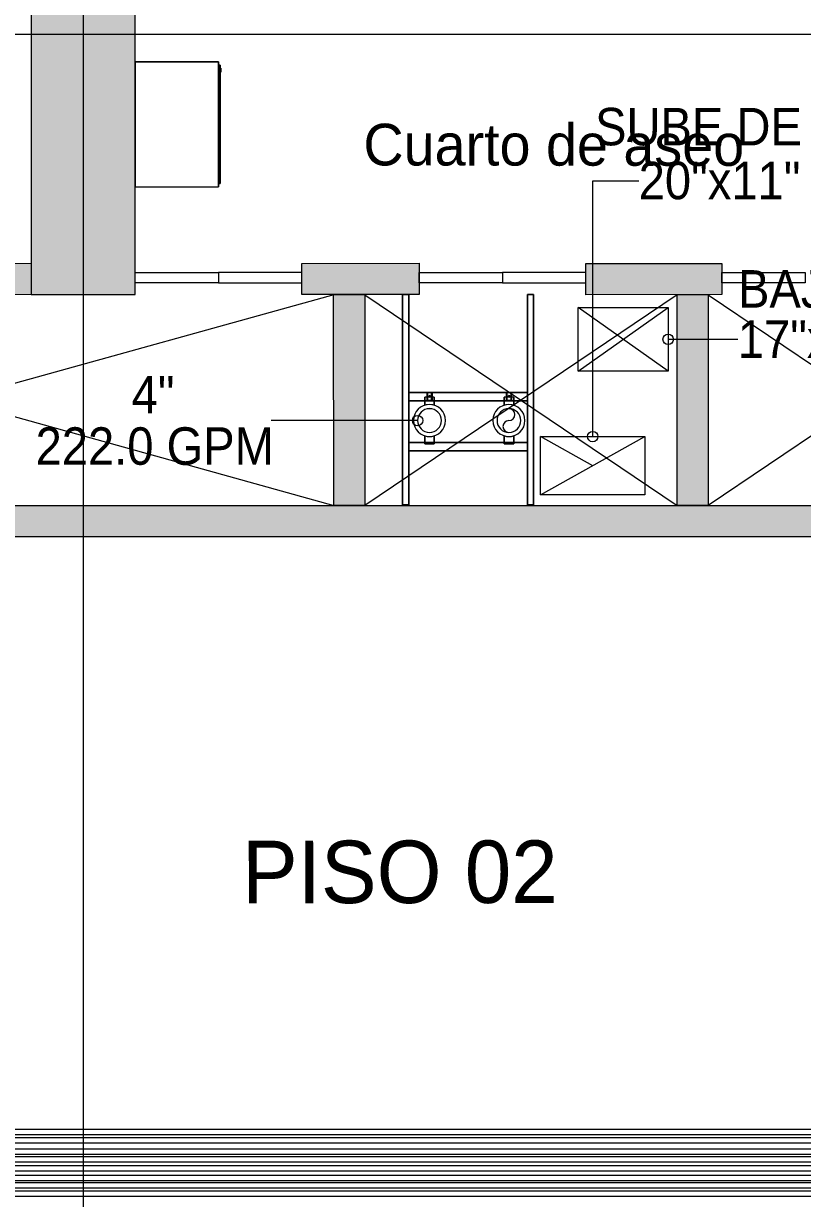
# Model space of a CAD drawing. Header units: metres. Extents: x 29 to 86.9, y -23.2 to 39.7.
# Drawn here: x 63.72 to 67.46, y -17.51 to -11.87 of the extents above; entities that cross this region are included whole.
import ezdxf

# ---------------------------------------------------------------- set-up
doc = ezdxf.new("R2010")
doc.units = ezdxf.units.M
doc.header["$LTSCALE"] = 100
doc.layers.get('0').update_dxf_attribs({"color": 254})
for name, color, linetype, lineweight in [('Arqui', 8, 'Continuous', 0), ('G-ANNO-TEXT', 7, 'Continuous', 9), ('M-EQPM', 14, 'Continuous', 18), ('M-HVAC-DUCT-ANNO', 7, 'Continuous', 18), ('M-HVAC-DUCT-IDEN', 7, 'Continuous', 9), ('P-PIPE', 7, 'Continuous', 18), ('P-PIPE-IDEN', 7, 'Continuous', 9)]:
    doc.layers.add(name, color=color, linetype=linetype, lineweight=lineweight)
doc.styles.add('SansSerif', font='SANSS__.TTF', dxfattribs={"width": 0.9, "height": 0.18})

# ---------------------------------------------------------------- blocks, each defined once
blk = doc.blocks.new('estructura etapa 3')
at = {"layer": 'Arqui'}
h = blk.add_hatch(color=256, dxfattribs=at)
h.paths.add_polyline_path([(-91.6505, -6658.124), (-91.6505, -6657.624), (-92.3496, -6657.624), (-92.3496, -6658.124)])
h.paths.add_polyline_path([(-49.3536, -6658.124), (-49.3536, -6657.624), (-50.0545, -6657.6241), (-50.0545, -6658.1241)])
h.paths.add_polyline_path([(-56.0527, -6658.124), (-56.0527, -6657.624), (-56.7527, -6657.6241), (-56.7527, -6658.1241)])
h.paths.add_polyline_path([(-76.4496, -6659.124), (-76.9496, -6659.124), (-76.9496, -6657.624), (-76.4496, -6657.624)])
h.paths.add_polyline_path([(-83.9496, -6659.124), (-84.4496, -6659.124), (-84.4496, -6657.624), (-83.9496, -6657.624)])
h.paths.add_polyline_path([(-60.452, -6659.124), (-60.952, -6659.124), (-60.952, -6657.624), (-60.452, -6657.624)])
h.paths.add_polyline_path([(-67.9496, -6659.124), (-68.4496, -6659.124), (-68.4496, -6657.624), (-67.9496, -6657.624)])
h.paths.add_polyline_path([(-91.8501, -6668.1988), (-91.851, -6667.5988), (-92.3501, -6667.5988), (-92.3492, -6668.1988)])
h.paths.add_polyline_path([(-49.3536, -6668.1988), (-49.3536, -6667.5988), (-49.8536, -6667.5988), (-49.8536, -6668.1988)])
h.paths.add_polyline_path([(-56.1545, -6668.1488), (-56.1545, -6667.6488), (-56.8536, -6667.6491), (-56.8536, -6668.1491)])
h.paths.add_polyline_path([(-59.952, -6667.6488), (-59.952, -6668.1488), (-61.452, -6668.1488), (-61.452, -6667.6488)])
h.paths.add_polyline_path([(-75.9496, -6667.6488), (-75.9496, -6668.1488), (-77.4496, -6668.1488), (-77.4496, -6667.6488)])
h.paths.add_polyline_path([(-68.9496, -6667.6488), (-68.9496, -6668.1488), (-67.4496, -6668.1488), (-67.4496, -6667.6488)])
h.paths.add_polyline_path([(-84.9496, -6667.6488), (-84.9496, -6668.1488), (-83.4496, -6668.1488), (-83.4496, -6667.6488)])
h.paths.add_polyline_path([(-91.8501, -6676.1987), (-91.8501, -6675.5987), (-92.3492, -6675.5988), (-92.3492, -6676.1988)])
h.paths.add_polyline_path([(-49.3536, -6676.1988), (-49.3536, -6675.5988), (-49.8536, -6675.5988), (-49.8536, -6676.1988)])
h.paths.add_polyline_path([(-56.1545, -6676.1488), (-56.1545, -6675.6488), (-56.7536, -6675.6488), (-56.7536, -6676.1488)])
h.paths.add_polyline_path([(-59.952, -6675.6488), (-59.952, -6676.1488), (-61.452, -6676.1488), (-61.452, -6675.6488)])
h.paths.add_polyline_path([(-75.9496, -6675.6488), (-75.9496, -6676.1488), (-77.4496, -6676.1488), (-77.4496, -6675.6488)])
h.paths.add_polyline_path([(-68.9496, -6675.6488), (-68.9496, -6676.1488), (-67.4496, -6676.1488), (-67.4496, -6675.6488)])
h.paths.add_polyline_path([(-84.9496, -6675.6488), (-84.9496, -6676.1488), (-83.4496, -6676.1488), (-83.4496, -6675.6488)])
h.paths.add_polyline_path([(-91.8471, -6686.2988), (-91.8505, -6685.6988), (-92.3496, -6685.6988), (-92.3462, -6686.2988)])
h.paths.add_polyline_path([(-49.3545, -6686.2987), (-49.3536, -6685.6987), (-49.8536, -6685.6987), (-49.8545, -6686.2987)])
h.paths.add_polyline_path([(-56.1545, -6686.2488), (-56.1545, -6685.7488), (-56.7536, -6685.7488), (-56.7536, -6686.2488)])
h.paths.add_polyline_path([(-59.952, -6685.7488), (-59.952, -6686.2488), (-61.452, -6686.2488), (-61.452, -6685.7488)])
h.paths.add_polyline_path([(-75.9496, -6685.7488), (-75.9496, -6686.2488), (-77.4496, -6686.2488), (-77.4496, -6685.7488)])
h.paths.add_polyline_path([(-68.9496, -6685.7488), (-68.9496, -6686.2488), (-67.4496, -6686.2488), (-67.4496, -6685.7488)])
h.paths.add_polyline_path([(-84.9496, -6685.7488), (-84.9496, -6686.2488), (-83.4496, -6686.2488), (-83.4496, -6685.7488)])
h.paths.add_polyline_path([(-49.3532, -6694.2944), (-49.3536, -6693.6989), (-49.8545, -6693.6987), (-49.8541, -6694.2943)])
h.paths.add_polyline_path([(-56.0536, -6694.2488), (-56.0536, -6693.7488), (-56.7527, -6693.7488), (-56.7527, -6694.2488)])
h.paths.add_polyline_path([(-91.6505, -6694.2488), (-91.6505, -6693.7488), (-92.3496, -6693.7488), (-92.3496, -6694.2488)])
h.paths.add_polyline_path([(-59.952, -6693.7488), (-59.952, -6694.2488), (-61.452, -6694.2488), (-61.452, -6693.7488)])
h.paths.add_polyline_path([(-75.9496, -6693.7488), (-75.9496, -6694.2488), (-77.4496, -6694.2488), (-77.4496, -6693.7488)])
h.paths.add_polyline_path([(-68.9496, -6693.7488), (-68.9496, -6694.2488), (-67.4496, -6694.2488), (-67.4496, -6693.7488)])
h.paths.add_polyline_path([(-84.9496, -6693.7488), (-84.9496, -6694.2488), (-83.4496, -6694.2488), (-83.4496, -6693.7488)])
h.paths.add_polyline_path([(-49.3578, -6703.9737), (-49.3532, -6703.3737), (-49.854, -6703.374), (-49.8586, -6703.974)])
h.paths.add_polyline_path([(-56.0536, -6703.9238), (-56.0536, -6703.4238), (-56.7527, -6703.4241), (-56.7527, -6703.9241)])
h.paths.add_polyline_path([(-67.9496, -6704.9241), (-67.9496, -6703.4241), (-68.4496, -6703.4241), (-68.4496, -6704.9241)])
h.paths.add_polyline_path([(-91.6505, -6703.9238), (-91.6505, -6703.4238), (-92.3497, -6703.4238), (-92.3497, -6703.9238)])
h.paths.add_polyline_path([(-61.8472, -6703.4238), (-60.3472, -6703.4238), (-60.3472, -6703.9238), (-61.8472, -6703.9238)])
h.paths.add_polyline_path([(-83.9496, -6704.9241), (-83.9496, -6703.4241), (-84.4496, -6703.4241), (-84.4496, -6704.9241)])
h.paths.add_polyline_path([(-76.4496, -6704.9241), (-76.4496, -6703.4241), (-76.9496, -6703.4241), (-76.9496, -6704.9241)])
h.paths.add_polyline_path([(-49.3536, -6711.9488), (-49.3536, -6711.4488), (-50.0536, -6711.4488), (-50.0536, -6711.9488)])
h.paths.add_polyline_path([(-55.9536, -6711.9488), (-55.9536, -6711.4488), (-56.6536, -6711.4488), (-56.6536, -6711.9488)])
h.paths.add_polyline_path([(-91.6496, -6711.9488), (-91.6496, -6711.4488), (-92.3496, -6711.4488), (-92.3496, -6711.9488)])
h.paths.add_polyline_path([(-60.952, -6711.9488), (-60.952, -6709.5488), (-60.452, -6709.5488), (-60.452, -6711.9488)])
h.paths.add_polyline_path([(-68.4496, -6709.5488), (-68.4496, -6711.9488), (-67.9496, -6711.9488), (-67.9496, -6709.5488)])
h.paths.add_polyline_path([(-76.9496, -6709.5488), (-76.9496, -6711.9488), (-76.4496, -6711.9488), (-76.4496, -6709.5488)])
h.paths.add_polyline_path([(-83.9496, -6709.5488), (-83.9496, -6711.9488), (-84.4496, -6711.9488), (-84.4496, -6709.5488)])
for p, q in [((-68.1996, -6655.3542), (-68.1996, -6714.9141)), ((-93.5202, -6703.6738), (-46.5015, -6703.6738))]:
    blk.add_line(p, q, dxfattribs=at)
blk.add_lwpolyline([(-67.9496, -6704.9241), (-67.9496, -6703.4241), (-68.4496, -6703.4241), (-68.4496, -6704.9241)], close=True, dxfattribs=at)
blk = doc.blocks.new('A$C9582355f')
at = {"layer": 'Arqui', "ltscale": 0.03}
h = blk.add_hatch(color=256, dxfattribs=at)
h.dxf.hatch_style = 1
h.paths.add_polyline_path([(43.8038, 11.49), (42.8715, 11.49), (42.8715, 11.34), (43.8038, 11.34)])
h.paths.add_polyline_path([(44.8666, 14.1897), (44.8665, 10.752), (45.0166, 10.752), (45.0166, 14.1897)])
h.paths.add_polyline_path([(44.8038, 11.49), (44.8666, 11.49), (44.8666, 11.34), (44.8038, 11.34)])
h.paths.add_polyline_path([(41.3715, 11.49), (36.8199, 11.49), (36.8199, 11.34), (41.3715, 11.34)])
h.paths.add_polyline_path([(39.6706, 11.3043), (39.6706, 11.34), (39.5206, 11.34), (39.5206, 11.3043)])
h.paths.add_polyline_path([(39.6707, 8.9769), (39.5206, 8.9769), (39.5206, 10.3019), (39.6706, 10.3019)])
h.paths.add_polyline_path([(39.5205, 9.9893), (39.5205, 10.1393), (38.8869, 10.1398), (38.8869, 9.9898)])
h.paths.add_polyline_path([(37.4329, 9.9895), (37.4329, 10.1395), (38.0869, 10.1398), (38.0869, 9.9898)])
h.paths.add_polyline_path([(36.069, 9.9897), (36.069, 10.1398), (36.6329, 10.1401), (36.6329, 9.9901)])
h.paths.add_polyline_path([(36.3723, 8.9771), (36.2223, 8.9771), (36.2222, 9.9898), (36.3722, 9.9898)])
h.paths.add_polyline_path([(38.0215, 8.977), (37.8715, 8.977), (37.8714, 9.9897), (38.0214, 9.9897)])
h.paths.add_polyline_path([(32.428, 8.9769), (39.6707, 8.9769), (39.6707, 8.8269), (32.428, 8.8269)])
h.paths.add_polyline_path([(32.5776, 9.9895), (32.5776, 10.1395), (34.7691, 10.1401), (34.7691, 9.9901)])
h.paths.add_polyline_path([(32.4282, 8.9769), (32.4264, 11.4901), (32.5765, 11.4893), (32.5765, 11.3393), (32.5773, 11.3394), (32.5782, 8.9769)])
h.paths.add_polyline_path([(33.3294, 8.9771), (33.1794, 8.9771), (33.1794, 8.9769), (33.3294, 8.9769)])
h.paths.add_polyline_path([(32.4298, 14.1909), (32.4247, 12.3901), (32.5748, 12.3901), (32.5799, 14.1909)])
h.paths.add_polyline_path([(36.9706, 11.49), (36.8199, 11.49), (36.8199, 12.4924), (34.9173, 12.4917), (34.9191, 11.4901), (34.7691, 11.4901), (34.7669, 12.6409), (35.7191, 12.6409), (35.7191, 14.1897), (35.8691, 14.1897), (35.8691, 12.6409), (36.8199, 12.6409), (36.8199, 14.1897), (36.9706, 14.1897)])
h.paths.add_polyline_path([(37.7699, 11.4903), (37.92, 11.4903), (37.92, 11.49)])
h.paths.add_polyline_path([(32.4302, 14.1897), (50.0187, 14.1897), (50.0187, 14.3397), (32.4302, 14.3398)])
h.paths.add_polyline_path([(53.7142, 14.1897), (51.817, 14.1897), (51.817, 14.3397), (53.7142, 14.3397)])
h.paths.add_polyline_path([(53.8642, 57.1902), (53.7142, 57.1902), (53.7142, 6.407), (52.1247, 6.407), (52.1246, 8.4206), (52.7151, 8.4207), (52.7151, 8.5708), (51.9746, 8.5707), (51.9747, 4.8069), (52.7775, 4.807), (52.7775, 4.9571), (52.1247, 4.957), (52.1247, 6.257), (53.7142, 6.2569), (53.7142, 3.4653), (53.8642, 3.4653)])
h.paths.add_polyline_path([(33.2298, 5.4253), (33.2564, 5.2753), (32.578, 5.2753), (32.578, 3.0554), (32.428, 3.0554), (32.428, 5.4253)])
h.paths.add_polyline_path([(35.7666, 5.4253), (35.7948, 5.2753), (34.2318, 5.2753), (34.2601, 5.4253)])
h.paths.add_polyline_path([(37.984, 5.4253), (38.0122, 5.2753), (36.7689, 5.2753), (36.7971, 5.4253)])
h.paths.add_polyline_path([(37.3214, 3.0554), (37.4715, 3.0554), (37.4715, 3.0807), (37.4715, 5.2753), (37.3215, 5.2753), (37.3214, 3.0807)])
h.paths.add_polyline_path([(39.0236, 5.4253), (38.997, 5.2753), (39.6206, 5.2753), (39.6206, 3.0554), (39.7707, 3.0554), (39.7707, 5.4253)])
h.paths.add_polyline_path([(32.4284, 2.9053), (39.7707, 2.9053), (39.7707, 3.0554), (32.4284, 3.0554)])
h.paths.add_polyline_path([(13.8089, 57.1909), (13.8089, 57.3409), (8.9835, 57.3402), (8.9835, 57.1902)])
h.paths.add_polyline_path([(43.2788, 54.0355), (43.1288, 54.0355), (43.1288, 57.1902), (43.2788, 57.1902)])
h.paths.add_polyline_path([(42.4167, 54.1855), (42.2667, 54.1855), (42.2667, 55.7902), (42.4167, 55.7902)])
h.paths.add_polyline_path([(34.7691, 54.0355), (34.7691, 54.1855), (43.1288, 54.1855), (43.1288, 54.0355)])
h.paths.add_polyline_path([(42.2667, 56.8402), (42.2667, 56.9902)])
h.paths.add_polyline_path([(34.9191, 55.1822), (34.7691, 55.1822), (34.7691, 55.7902), (34.9191, 55.7902)], flags=0)
h.paths.add_polyline_path([(34.9191, 55.1822), (34.7691, 55.1822), (34.7691, 55.7902), (34.9191, 55.7902)], flags=17)
h.paths.add_polyline_path([(34.9191, 55.1822), (34.7691, 55.1822), (34.7691, 55.7902), (34.9191, 55.7902)], flags=17)
at = {"layer": 'Arqui'}
for p, q in [((32.5776, 9.9901), (36.2228, 8.9772)), ((36.2223, 9.9893, 2415.091), (32.5782, 8.9774, 2415.091)), ((36.3724, 9.9895), (37.8719, 8.9772)), ((37.8714, 9.9894), (36.3724, 8.9771)), ((38.0215, 9.9894), (39.521, 8.9771)), ((39.5205, 9.9893), (38.0215, 8.977))]:
    blk.add_line(p, q, dxfattribs=at)
for points in [[(32.5776, 9.9895), (32.5776, 10.1395), (34.7691, 10.1401), (34.7691, 9.9901)], [(36.069, 9.9897), (36.069, 10.1398), (36.6329, 10.1401), (36.6329, 9.9901)], [(32.428, 8.9769), (39.6707, 8.9769), (39.6707, 8.8269), (32.428, 8.8269)]]:
    blk.add_lwpolyline(points, close=True, dxfattribs=at)
for points, elevation in [([(37.4329, 9.9895), (37.4329, 10.1395), (38.0869, 10.1398), (38.0869, 9.9898)], -2415.091), ([(35.669, 10.0964), (35.669, 10.0457), (35.269, 10.0457), (35.269, 10.0964)], -2415.091), ([(35.669, 10.0964), (35.669, 10.0457), (36.069, 10.0457), (36.069, 10.0964)], -2415.091), ([(37.0329, 10.0964), (37.0329, 10.0457), (36.6329, 10.0457), (36.6329, 10.0964)], -2415.091), ([(37.0329, 10.0964), (37.0329, 10.0457), (37.4329, 10.0457), (37.4329, 10.0964)], -2415.091), ([(38.4869, 10.0964), (38.4869, 10.0457), (38.0869, 10.0457), (38.0869, 10.0964)], -2415.091), ([(36.3723, 8.9771), (36.2223, 8.9771), (36.2222, 9.9898), (36.3722, 9.9898)], 2415.091), ([(38.0215, 8.977), (37.8715, 8.977), (37.8714, 9.9897), (38.0214, 9.9897)], 1207.5455)]:
    blk.add_lwpolyline(points, close=True, dxfattribs=dict(at, elevation=elevation))
blk.add_blockref('estructura etapa 3', (103.2187, 6714.9141), dxfattribs=at)
for s, height, rotation, p in [('Cuarto de aseo', 0.2, 359.9331, (36.365, 10.6103)), (' PISO 02 ', 0.3, 0.0669, (35.6707, 7.0672))]:
    blk.add_text(s, height=height, rotation=rotation, dxfattribs=at).set_placement(p)
blk = doc.blocks.new('Victaulic-IPS-Rigid Coupling Style 07-W07-107 - Standard-2589299-NIVEL 02')
at = {"layer": 'P-PIPE', "color": 11, "true_color": 0xff8080}
for p, q in [((66.0697, -13.6669), (66.024, -13.6669)), ((66.024, -13.6881), (66.024, -13.7053)), ((66.024, -13.7053), (66.024, -13.6881)), ((66.0697, -13.6881), (66.0697, -13.7053)), ((66.0697, -13.7053), (66.0697, -13.6881)), ((66.024, -13.8695), (66.024, -13.8523)), ((66.024, -13.8523), (66.024, -13.8695)), ((66.0697, -13.8695), (66.0697, -13.8523)), ((66.0697, -13.8523), (66.0697, -13.8695)), ((66.024, -13.8907), (66.0697, -13.8907))]:
    blk.add_line(p, q, dxfattribs=at)
for radius, start, end in [(0.077, 0, 180), (0.077, 0, 180), (0.077, 72.7207, 107.2793), (0.077, 72.7207, 107.2793), (0.0571, 0, 180), (0.0571, 0, 180), (0.077, 180, 0), (0.077, 180, 0), (0.0571, 180, 0), (0.0571, 180, 0), (0.077, 252.7207, 287.2793), (0.077, 252.7207, 287.2793)]:
    blk.add_arc((66.0469, -13.7788), radius, start, end, dxfattribs=at)
for centre, start_param, end_param in [((66.024, -13.6881), 4.712389, 7.853982), ((66.0697, -13.6881), 4.712389, 7.853982), ((66.024, -13.8695), 1.570796, 4.712389), ((66.0697, -13.8695), 1.570796, 4.712389)]:
    blk.add_ellipse(centre, major_axis=(0, 0.0212), ratio=0.000002, start_param=start_param, end_param=end_param, dxfattribs=at)
blk = doc.blocks.new('Victaulic-IPS-Rigid Coupling Style 07-W07-107 - Standard-V2-NIVEL 02')
at = {"layer": 'P-PIPE', "color": 11, "true_color": 0xff8080}
for p, q in [((66.0697, -13.6669), (66.024, -13.6669)), ((66.024, -13.6881), (66.024, -13.7053)), ((66.024, -13.7053), (66.024, -13.6881)), ((66.0697, -13.6881), (66.0697, -13.7053)), ((66.0697, -13.7053), (66.0697, -13.6881)), ((66.024, -13.8695), (66.024, -13.8523)), ((66.024, -13.8523), (66.024, -13.8695)), ((66.0697, -13.8695), (66.0697, -13.8523)), ((66.0697, -13.8523), (66.0697, -13.8695)), ((66.024, -13.8907), (66.0697, -13.8907))]:
    blk.add_line(p, q, dxfattribs=at)
for radius, start, end in [(0.077, 0, 180), (0.077, 0, 180), (0.077, 72.7207, 107.2793), (0.077, 72.7207, 107.2793), (0.0571, 0, 180), (0.0571, 0, 180), (0.077, 180, 360), (0.077, 180, 0), (0.0571, 180, 0), (0.0571, 180, 0), (0.077, 252.7207, 287.2793), (0.077, 252.7207, 287.2793)]:
    blk.add_arc((66.0469, -13.7788), radius, start, end, dxfattribs=at)
for centre, start_param, end_param in [((66.024, -13.6881), 4.712389, 7.853982), ((66.0697, -13.6881), 4.712389, 7.853982), ((66.024, -13.8695), 1.570796, 4.712389), ((66.0697, -13.8695), 1.570796, 4.712389)]:
    blk.add_ellipse(centre, major_axis=(0, 0.0212), ratio=0.000002, start_param=start_param, end_param=end_param, dxfattribs=at)
blk = doc.blocks.new('Victaulic-IPS-Rigid Coupling Style 07-W07-107 - Standard-V3-NIVEL 02')
at = {"layer": 'P-PIPE', "color": 1, "true_color": 0xff0000}
for p, q in [((65.6883, -13.6669), (65.6426, -13.6669)), ((65.6426, -13.6881), (65.6426, -13.7053)), ((65.6426, -13.7053), (65.6426, -13.6881)), ((65.6883, -13.6881), (65.6883, -13.7053)), ((65.6883, -13.7053), (65.6883, -13.6881)), ((65.6426, -13.8695), (65.6426, -13.8523)), ((65.6426, -13.8523), (65.6426, -13.8695)), ((65.6883, -13.8695), (65.6883, -13.8523)), ((65.6883, -13.8523), (65.6883, -13.8695)), ((65.6426, -13.8907), (65.6883, -13.8907))]:
    blk.add_line(p, q, dxfattribs=at)
for radius, start, end in [(0.077, 360, 180), (0.077, 360, 180), (0.077, 72.7207, 107.2793), (0.077, 72.7207, 107.2793), (0.0571, 360, 180), (0.0571, 360, 180), (0.077, 180, 360), (0.077, 180, 360), (0.0572, 180, 360), (0.0571, 180, 360), (0.077, 252.7207, 287.2793), (0.077, 252.7207, 287.2793)]:
    blk.add_arc((65.6655, -13.7788), radius, start, end, dxfattribs=at)
for centre, start_param, end_param in [((65.6426, -13.6881), 4.712389, 7.853982), ((65.6883, -13.6881), 4.712389, 7.853982), ((65.6426, -13.8695), 1.570796, 4.712389), ((65.6883, -13.8695), 1.570796, 4.712389)]:
    blk.add_ellipse(centre, major_axis=(0, 0.0212), ratio=0.000002, start_param=start_param, end_param=end_param, dxfattribs=at)
blk = doc.blocks.new('Victaulic-IPS-Rigid Coupling Style 07-W07-107 - Standard-V4-NIVEL 02')
at = {"layer": 'P-PIPE', "color": 1, "true_color": 0xff0000}
for p, q in [((65.6883, -13.6669), (65.6426, -13.6669)), ((65.6426, -13.6881), (65.6426, -13.7053)), ((65.6426, -13.7053), (65.6426, -13.6881)), ((65.6883, -13.6881), (65.6883, -13.7053)), ((65.6883, -13.7053), (65.6883, -13.6881)), ((65.6426, -13.8695), (65.6426, -13.8523)), ((65.6426, -13.8523), (65.6426, -13.8695)), ((65.6883, -13.8695), (65.6883, -13.8523)), ((65.6883, -13.8523), (65.6883, -13.8695)), ((65.6426, -13.8907), (65.6883, -13.8907))]:
    blk.add_line(p, q, dxfattribs=at)
for radius, start, end in [(0.077, 0, 180), (0.077, 0, 180), (0.077, 72.7207, 107.2793), (0.077, 72.7207, 107.2793), (0.0571, 0, 180), (0.0571, 0, 180), (0.077, 180, 360), (0.077, 180, 0), (0.0571, 180, 0), (0.0571, 180, 0), (0.077, 252.7207, 287.2793), (0.077, 252.7207, 287.2793)]:
    blk.add_arc((65.6655, -13.7788), radius, start, end, dxfattribs=at)
for centre, start_param, end_param in [((65.6426, -13.6881), 4.712389, 7.853982), ((65.6883, -13.6881), 4.712389, 7.853982), ((65.6426, -13.8695), 1.570796, 4.712389), ((65.6883, -13.8695), 1.570796, 4.712389)]:
    blk.add_ellipse(centre, major_axis=(0, 0.0212), ratio=0.000006, start_param=start_param, end_param=end_param, dxfattribs=at)
blk = doc.blocks.new('Victaulic-IPS-Rigid Coupling Style 07-W07-107 - Standard-V5-NIVEL 02')
at = {"layer": 'P-PIPE', "color": 1, "true_color": 0xff0000}
for p, q in [((65.6883, -13.6669), (65.6426, -13.6669)), ((65.6426, -13.6881), (65.6426, -13.7053)), ((65.6426, -13.7053), (65.6426, -13.6881)), ((65.6883, -13.6881), (65.6883, -13.7053)), ((65.6883, -13.7053), (65.6883, -13.6881)), ((65.6426, -13.8695), (65.6426, -13.8523)), ((65.6426, -13.8523), (65.6426, -13.8695)), ((65.6883, -13.8695), (65.6883, -13.8523)), ((65.6883, -13.8523), (65.6883, -13.8695)), ((65.6426, -13.8907), (65.6883, -13.8907))]:
    blk.add_line(p, q, dxfattribs=at)
for radius, start, end in [(0.077, 360, 180), (0.077, 360, 180), (0.077, 72.7207, 107.2793), (0.077, 72.7207, 107.2793), (0.0571, 360, 180), (0.0571, 360, 180), (0.077, 180, 360), (0.077, 180, 360), (0.0571, 180, 360), (0.0571, 180, 360), (0.077, 252.7207, 287.2793), (0.077, 252.7207, 287.2793)]:
    blk.add_arc((65.6655, -13.7788), radius, start, end, dxfattribs=at)
for centre, start_param, end_param in [((65.6426, -13.6881), 4.712389, 7.853982), ((65.6883, -13.6881), 4.712389, 7.853982), ((65.6426, -13.8695), 1.570796, 4.712389), ((65.6883, -13.8695), 1.570796, 4.712389)]:
    blk.add_ellipse(centre, major_axis=(0, 0.0212), ratio=0.000006, start_param=start_param, end_param=end_param, dxfattribs=at)
blk = doc.blocks.new('Victaulic-IPS-Rigid Coupling Style 07-W07-107 - Standard-V6-NIVEL 02')
at = {"layer": 'P-PIPE', "color": 11, "true_color": 0xff8080}
for p, q in [((66.0697, -13.6669), (66.024, -13.6669)), ((66.024, -13.6881), (66.024, -13.7053)), ((66.024, -13.7053), (66.024, -13.6881)), ((66.0697, -13.6881), (66.0697, -13.7053)), ((66.0697, -13.7053), (66.0697, -13.6881)), ((66.024, -13.8695), (66.024, -13.8523)), ((66.024, -13.8523), (66.024, -13.8695)), ((66.0697, -13.8695), (66.0697, -13.8523)), ((66.0697, -13.8523), (66.0697, -13.8695)), ((66.024, -13.8907), (66.0697, -13.8907))]:
    blk.add_line(p, q, dxfattribs=at)
for radius, start, end in [(0.077, 0, 180), (0.077, 0, 180), (0.077, 72.7207, 107.2793), (0.077, 72.7207, 107.2793), (0.0571, 0, 180), (0.0571, 0, 180), (0.077, 180, 360), (0.077, 180, 0), (0.0571, 180, 0), (0.0571, 180, 0), (0.077, 252.7207, 287.2793), (0.077, 252.7207, 287.2793)]:
    blk.add_arc((66.0469, -13.7788), radius, start, end, dxfattribs=at)
for centre, start_param, end_param in [((66.024, -13.6881), 4.712389, 7.853982), ((66.0697, -13.6881), 4.712389, 7.853982), ((66.024, -13.8695), 1.570796, 4.712389), ((66.0697, -13.8695), 1.570796, 4.712389)]:
    blk.add_ellipse(centre, major_axis=(0, 0.0212), ratio=0.000002, start_param=start_param, end_param=end_param, dxfattribs=at)
blk = doc.blocks.new('soporte tuberia Ayura - 4_-2612578-NIVEL 02')
at = {"layer": 'P-PIPE'}
for p, q in [((-0.285, 0.2366), (-0.315, 0.2366)), ((-0.315, 0.2366), (-0.315, -0.7734)), ((-0.315, -0.7734), (-0.315, 0.2366)), ((-0.315, 0.2366), (-0.285, 0.2366)), ((-0.285, -0.7734), (-0.285, 0.2366)), ((-0.285, 0.2366), (-0.285, -0.7734)), ((0.285, 0.2366), (0.285, -0.7734)), ((0.315, 0.2366), (0.285, 0.2366)), ((0.285, 0.2366), (0.315, 0.2366)), ((0.285, -0.7734), (0.285, 0.2366)), ((0.315, -0.7734), (0.315, 0.2366)), ((0.315, 0.2366), (0.315, -0.7734)), ((0.285, -0.0234), (-0.285, -0.0234)), ((-0.285, -0.0234), (-0.285, -0.0634)), ((-0.285, -0.0634), (-0.285, -0.0234)), ((-0.285, -0.0234), (0.285, -0.0234)), ((0.285, -0.0634), (0.285, -0.0234)), ((0.285, -0.0234), (0.285, -0.0634)), ((-0.285, -0.0634), (0.285, -0.0634)), ((0.285, -0.0634), (-0.285, -0.0634)), ((0.285, -0.2634), (-0.285, -0.2634)), ((-0.285, -0.2634), (-0.285, -0.3034)), ((-0.285, -0.3034), (-0.285, -0.2634)), ((-0.285, -0.2634), (0.285, -0.2634)), ((-0.2084, -0.2654), (-0.2084, -0.2634)), ((-0.2084, -0.2634), (-0.2084, -0.3034)), ((-0.2084, -0.2634), (-0.2064, -0.2634)), ((-0.2084, -0.2634), (-0.2064, -0.2634)), ((-0.2084, -0.3034), (-0.2084, -0.2654)), ((-0.2064, -0.2654), (-0.2084, -0.2654)), ((-0.2064, -0.2634), (-0.2064, -0.3034)), ((-0.2064, -0.2654), (-0.2064, -0.2634)), ((-0.1864, -0.2634), (-0.2064, -0.2634)), ((-0.2064, -0.2634), (-0.1864, -0.2634)), ((-0.2064, -0.3034), (-0.2064, -0.2634)), ((-0.2064, -0.2634), (-0.2064, -0.2654)), ((-0.2064, -0.3034), (-0.2064, -0.2654)), ((-0.2064, -0.2654), (-0.1864, -0.2654)), ((-0.2064, -0.2654), (-0.1864, -0.2654)), ((-0.2064, -0.2654), (-0.2064, -0.3034)), ((-0.1968, -0.2802), (-0.2003, -0.2826)), ((-0.2003, -0.2826), (-0.1968, -0.2802)), ((-0.1968, -0.2802), (-0.2003, -0.2826)), ((-0.2003, -0.2826), (-0.1968, -0.2802)), ((-0.1929, -0.282), (-0.1968, -0.2802)), ((-0.1968, -0.2802), (-0.1929, -0.282)), ((-0.1929, -0.282), (-0.1968, -0.2802)), ((-0.1968, -0.2802), (-0.1929, -0.282)), ((-0.1925, -0.2863), (-0.1929, -0.282)), ((-0.1929, -0.282), (-0.1925, -0.2863)), ((-0.1925, -0.2863), (-0.1929, -0.282)), ((-0.1929, -0.282), (-0.1925, -0.2863)), ((-0.1864, -0.2634), (-0.1864, -0.2654)), ((-0.1864, -0.3034), (-0.1864, -0.2634)), ((-0.1864, -0.2654), (-0.1864, -0.2634)), ((-0.1864, -0.2634), (-0.1864, -0.3034)), ((-0.1864, -0.2634), (-0.1844, -0.2634)), ((-0.1864, -0.2634), (-0.1844, -0.2634)), ((-0.1864, -0.2654), (-0.1864, -0.3034)), ((-0.1864, -0.3034), (-0.1864, -0.2654)), ((-0.1844, -0.2654), (-0.1864, -0.2654)), ((-0.1844, -0.3034), (-0.1844, -0.2634)), ((-0.1844, -0.2634), (-0.1844, -0.2654)), ((-0.1844, -0.2654), (-0.1844, -0.3034)), ((0.173, -0.2654), (0.173, -0.2634)), ((0.173, -0.2634), (0.173, -0.3034)), ((0.173, -0.2634), (0.175, -0.2634)), ((0.173, -0.2634), (0.175, -0.2634)), ((0.173, -0.3034), (0.173, -0.2654)), ((0.175, -0.2654), (0.173, -0.2654)), ((0.175, -0.2634), (0.175, -0.3034)), ((0.175, -0.2654), (0.175, -0.2634)), ((0.195, -0.2634), (0.175, -0.2634)), ((0.175, -0.2634), (0.195, -0.2634)), ((0.175, -0.3034), (0.175, -0.2634)), ((0.175, -0.2634), (0.175, -0.2654)), ((0.175, -0.3034), (0.175, -0.2654)), ((0.175, -0.2654), (0.195, -0.2654)), ((0.175, -0.2654), (0.195, -0.2654)), ((0.175, -0.2654), (0.175, -0.3034)), ((0.1846, -0.2802), (0.1811, -0.2826)), ((0.1811, -0.2826), (0.1846, -0.2802)), ((0.1846, -0.2802), (0.1811, -0.2826)), ((0.1811, -0.2826), (0.1846, -0.2802)), ((0.1885, -0.282), (0.1846, -0.2802)), ((0.1846, -0.2802), (0.1885, -0.282)), ((0.1885, -0.282), (0.1846, -0.2802)), ((0.1846, -0.2802), (0.1885, -0.282)), ((0.1889, -0.2863), (0.1885, -0.282)), ((0.1885, -0.282), (0.1889, -0.2863)), ((0.1889, -0.2863), (0.1885, -0.282)), ((0.1885, -0.282), (0.1889, -0.2863)), ((0.195, -0.2634), (0.195, -0.2654)), ((0.195, -0.3034), (0.195, -0.2634)), ((0.195, -0.2654), (0.195, -0.2634)), ((0.195, -0.2634), (0.195, -0.3034)), ((0.195, -0.2634), (0.197, -0.2634)), ((0.195, -0.2634), (0.197, -0.2634)), ((0.195, -0.2654), (0.195, -0.3034)), ((0.195, -0.3034), (0.195, -0.2654)), ((0.197, -0.2654), (0.195, -0.2654)), ((0.197, -0.3034), (0.197, -0.2634)), ((0.197, -0.2634), (0.197, -0.2654)), ((0.197, -0.2654), (0.197, -0.3034)), ((0.285, -0.3034), (0.285, -0.2634)), ((0.285, -0.2634), (0.285, -0.3034)), ((-0.285, -0.3034), (0.285, -0.3034)), ((0.285, -0.3034), (-0.285, -0.3034)), ((-0.2064, -0.3034), (-0.2084, -0.3034)), ((-0.2064, -0.3034), (-0.2084, -0.3034)), ((-0.2064, -0.3034), (-0.1864, -0.3034)), ((-0.2064, -0.3034), (-0.1864, -0.3034)), ((-0.2003, -0.2826), (-0.1999, -0.2869)), ((-0.1999, -0.2869), (-0.2003, -0.2826)), ((-0.2003, -0.2826), (-0.1999, -0.2869)), ((-0.1999, -0.2869), (-0.2003, -0.2826)), ((-0.1999, -0.2869), (-0.196, -0.2887)), ((-0.196, -0.2887), (-0.1999, -0.2869)), ((-0.1999, -0.2869), (-0.196, -0.2887)), ((-0.196, -0.2887), (-0.1999, -0.2869)), ((-0.196, -0.2887), (-0.1925, -0.2863)), ((-0.1925, -0.2863), (-0.196, -0.2887)), ((-0.196, -0.2887), (-0.1925, -0.2863)), ((-0.1925, -0.2863), (-0.196, -0.2887)), ((-0.1844, -0.3034), (-0.1864, -0.3034)), ((-0.1844, -0.3034), (-0.1864, -0.3034)), ((0.175, -0.3034), (0.173, -0.3034)), ((0.175, -0.3034), (0.173, -0.3034)), ((0.175, -0.3034), (0.195, -0.3034)), ((0.175, -0.3034), (0.195, -0.3034)), ((0.1811, -0.2826), (0.1815, -0.2869)), ((0.1815, -0.2869), (0.1811, -0.2826)), ((0.1811, -0.2826), (0.1815, -0.2869)), ((0.1815, -0.2869), (0.1811, -0.2826)), ((0.1815, -0.2869), (0.1854, -0.2887)), ((0.1854, -0.2887), (0.1815, -0.2869)), ((0.1815, -0.2869), (0.1854, -0.2887)), ((0.1854, -0.2887), (0.1815, -0.2869)), ((0.1854, -0.2887), (0.1889, -0.2863)), ((0.1889, -0.2863), (0.1854, -0.2887)), ((0.1854, -0.2887), (0.1889, -0.2863)), ((0.1889, -0.2863), (0.1854, -0.2887)), ((0.197, -0.3034), (0.195, -0.3034)), ((0.197, -0.3034), (0.195, -0.3034)), ((-0.315, -0.7734), (-0.285, -0.7734)), ((-0.285, -0.7734), (-0.315, -0.7734)), ((0.285, -0.7734), (0.315, -0.7734)), ((0.315, -0.7734), (0.285, -0.7734))]:
    blk.add_line(p, q, dxfattribs=at)
blk = doc.blocks.new('TAA - Ayura Etapa 3 - TAA - Ayura Etapa 3-2429334-NIVEL 02')
at = {"layer": 'M-EQPM'}
for p, q in [((-1, 0), (-1.6, 0)), ((-1.6, 0), (-1, 0)), ((-1.6, 0), (-1.6, -0.4)), ((-1.6, 0), (-1.6, -0.4)), ((-1, -0.4), (-1, 0)), ((-1, 0), (-1, -0.4)), ((-1, -0.4), (-1.6, -0.4)), ((-1.6, -0.4), (-1, -0.4)), ((-1.015, -0.4), (-1.5838, -0.4)), ((-1.5838, -0.4), (-1.015, -0.4)), ((-1.5838, -0.4), (-1.5838, -0.4079)), ((-1.5838, -0.4), (-1.5838, -0.4079)), ((-1.015, -0.4079), (-1.5838, -0.4079)), ((-1.5838, -0.4079), (-1.015, -0.4079)), ((-1.0416, -0.4079), (-1.0487, -0.4079)), ((-1.0487, -0.4079), (-1.0461, -0.4079)), ((-1.0487, -0.4079), (-1.0487, -0.4121)), ((-1.0461, -0.4121), (-1.0487, -0.4121)), ((-1.0487, -0.4121), (-1.0416, -0.4121)), ((-1.0461, -0.4079), (-1.0364, -0.4079)), ((-1.0461, -0.4079), (-1.0461, -0.4121)), ((-1.0364, -0.4121), (-1.0461, -0.4121)), ((-1.0319, -0.4079), (-1.0416, -0.4079)), ((-1.0416, -0.4079), (-1.0416, -0.4121)), ((-1.0416, -0.4121), (-1.0319, -0.4121)), ((-1.0364, -0.4079), (-1.0293, -0.4079)), ((-1.0364, -0.4079), (-1.0364, -0.4121)), ((-1.0293, -0.4121), (-1.0364, -0.4121)), ((-1.0293, -0.4079), (-1.0319, -0.4079)), ((-1.0319, -0.4079), (-1.0319, -0.4121)), ((-1.0319, -0.4121), (-1.0293, -0.4121)), ((-1.0293, -0.4121), (-1.0293, -0.4079)), ((-1.015, -0.4079), (-1.015, -0.4)), ((-1.015, -0.4), (-1.015, -0.4079))]:
    blk.add_line(p, q, dxfattribs=at)

msp = doc.modelspace()

# ---------------------------------------------------------------- linework, layer by layer
at = {"layer": 'M-HVAC-DUCT-ANNO', "color": 5, "true_color": 0x0000ff}
for p, q in [((66.3797, -13.2364), (66.8115, -13.2364)), ((66.3797, -13.5412), (66.3797, -13.2364)), ((66.8115, -13.5412), (66.3797, -13.2364)), ((66.3797, -13.5412), (66.8115, -13.2364)), ((66.8115, -13.2364), (66.8115, -13.5412)), ((66.8115, -13.5412), (66.3797, -13.5412))]:
    msp.add_line(p, q, dxfattribs=at)
at = {"layer": 'M-HVAC-DUCT-ANNO', "color": 3, "true_color": 0x00ff00}
for p, q in [((66.1991, -13.856), (66.6991, -13.856)), ((66.1991, -14.1354), (66.1991, -13.856)), ((66.1991, -14.1354), (66.6991, -13.856)), ((66.4491, -13.9957), (66.1991, -13.856)), ((66.6991, -13.856), (66.6991, -14.1354)), ((66.6991, -14.1354), (66.1991, -14.1354))]:
    msp.add_line(p, q, dxfattribs=at)
at = {"layer": 'M-HVAC-DUCT-IDEN'}
for p, q in [((66.4491, -12.6273), (66.67, -12.6273)), ((66.4491, -13.856), (66.4491, -12.6273)), ((66.8115, -13.3888), (67.1461, -13.3888))]:
    msp.add_line(p, q, dxfattribs=at)
for centre in [(66.8115, -13.3888), (66.4491, -13.856)]:
    msp.add_circle(centre, 0.025, dxfattribs=at)
at = {"layer": 'P-PIPE', "color": 1, "true_color": 0xff0000}
for p, q in [((70.5527, -17.1831), (58.6114, -17.1831)), ((70.5713, -17.2085), (58.6114, -17.2085)), ((58.6114, -17.2212), (70.5713, -17.2212)), ((58.63, -17.2466), (70.5713, -17.2466)), ((70.7281, -17.358), (61.0689, -17.358)), ((70.7467, -17.3834), (61.0689, -17.3834)), ((61.0689, -17.4024), (70.7467, -17.4024)), ((61.0875, -17.4278), (70.7467, -17.4278))]:
    msp.add_line(p, q, dxfattribs=at)
at = {"layer": 'P-PIPE', "color": 11, "true_color": 0xff8080}
for p, q in [((70.6419, -17.2777), (58.6992, -17.2777)), ((70.6605, -17.3031), (58.6992, -17.3031)), ((58.6992, -17.3126), (70.6605, -17.3126)), ((58.7178, -17.338), (70.6605, -17.338)), ((70.8154, -17.4389), (61.1584, -17.4389)), ((70.834, -17.4643), (61.1584, -17.4643)), ((61.1584, -17.477), (70.834, -17.477)), ((61.177, -17.5024), (70.834, -17.5024))]:
    msp.add_line(p, q, dxfattribs=at)
at = {"layer": 'P-PIPE', "color": 1, "true_color": 0xff0000}
for radius, start, end in [(0.0571, 0, 180), (0.0571, 0, 180), (0.0572, 180, 0), (0.0572, 180, 0)]:
    msp.add_arc((65.6655, -13.7789), radius, start, end, dxfattribs=at)
at = {"layer": 'P-PIPE', "color": 11, "true_color": 0xff8080}
for centre, radius, start, end in [((66.0469, -13.7789), 0.0572, 0, 180), ((66.0469, -13.7789), 0.0571, 0, 180), ((66.0469, -13.7503), 0.0286, 270, 90), ((66.0469, -13.7789), 0.0571, 180, 0), ((66.0469, -13.7789), 0.0572, 180, 0), ((66.0469, -13.8074), 0.0286, 90, 270)]:
    msp.add_arc(centre, radius, start, end, dxfattribs=at)
at = {"layer": 'P-PIPE-IDEN'}
msp.add_line((65.6083, -13.7789), (64.9046, -13.7789), dxfattribs=at)
msp.add_circle((65.6083, -13.7789), 0.025, dxfattribs=at)

# ---------------------------------------------------------------- block references
msp.add_blockref('A$C9582355f', (28.9827, -23.164))
at = {"layer": 'M-EQPM', "rotation": 90.0000000000001}
msp.add_blockref('TAA - Ayura Etapa 3 - TAA - Ayura Etapa 3-2429334-NIVEL 02', (64.2517, -11.0572), dxfattribs=at)
at = {"layer": 'P-PIPE', "rotation": 180}
msp.add_blockref('soporte tuberia Ayura - 4_-2612578-NIVEL 02', (65.8505, -13.9474), dxfattribs=at)
at = {"layer": 'P-PIPE', "color": 1, "true_color": 0xff0000}
for name in ['Victaulic-IPS-Rigid Coupling Style 07-W07-107 - Standard-V3-NIVEL 02', 'Victaulic-IPS-Rigid Coupling Style 07-W07-107 - Standard-V4-NIVEL 02', 'Victaulic-IPS-Rigid Coupling Style 07-W07-107 - Standard-V5-NIVEL 02']:
    msp.add_blockref(name, (0, 0), dxfattribs=at)
at = {"layer": 'P-PIPE', "color": 11, "true_color": 0xff8080}
for name in ['Victaulic-IPS-Rigid Coupling Style 07-W07-107 - Standard-2589299-NIVEL 02', 'Victaulic-IPS-Rigid Coupling Style 07-W07-107 - Standard-V2-NIVEL 02', 'Victaulic-IPS-Rigid Coupling Style 07-W07-107 - Standard-V6-NIVEL 02']:
    msp.add_blockref(name, (0, 0), dxfattribs=at)

# ---------------------------------------------------------------- texts
at = {"layer": 'G-ANNO-TEXT', "char_height": 0.18, "attachment_point": 1, "style": 'SansSerif'}
for s, insert, width in [('SUBE DE', (66.4605, -12.2774), 1.183291), ('BAJA DE', (67.1472, -13.0567), 1.125569)]:
    msp.add_mtext(s, dxfattribs=dict(at, insert=insert, width=width))
at = {"layer": 'M-HVAC-DUCT-IDEN', "char_height": 0.18, "width": 0.930759, "attachment_point": 1, "style": 'SansSerif'}
for s, insert in [('20"x11"', (66.67, -12.5363)), ('17"x12"', (67.1461, -13.2978))]:
    msp.add_mtext(s, dxfattribs=dict(at, insert=insert))
at = {"layer": 'P-PIPE-IDEN', "char_height": 0.18, "attachment_point": 1, "style": 'SansSerif'}
for s, insert, width in [('4"', (64.2345, -13.5644), 0.245316), ('222.0 GPM', (63.7733, -13.8113), 1.36367)]:
    msp.add_mtext(s, dxfattribs=dict(at, insert=insert, width=width))

doc.saveas('drawing.dxf')
